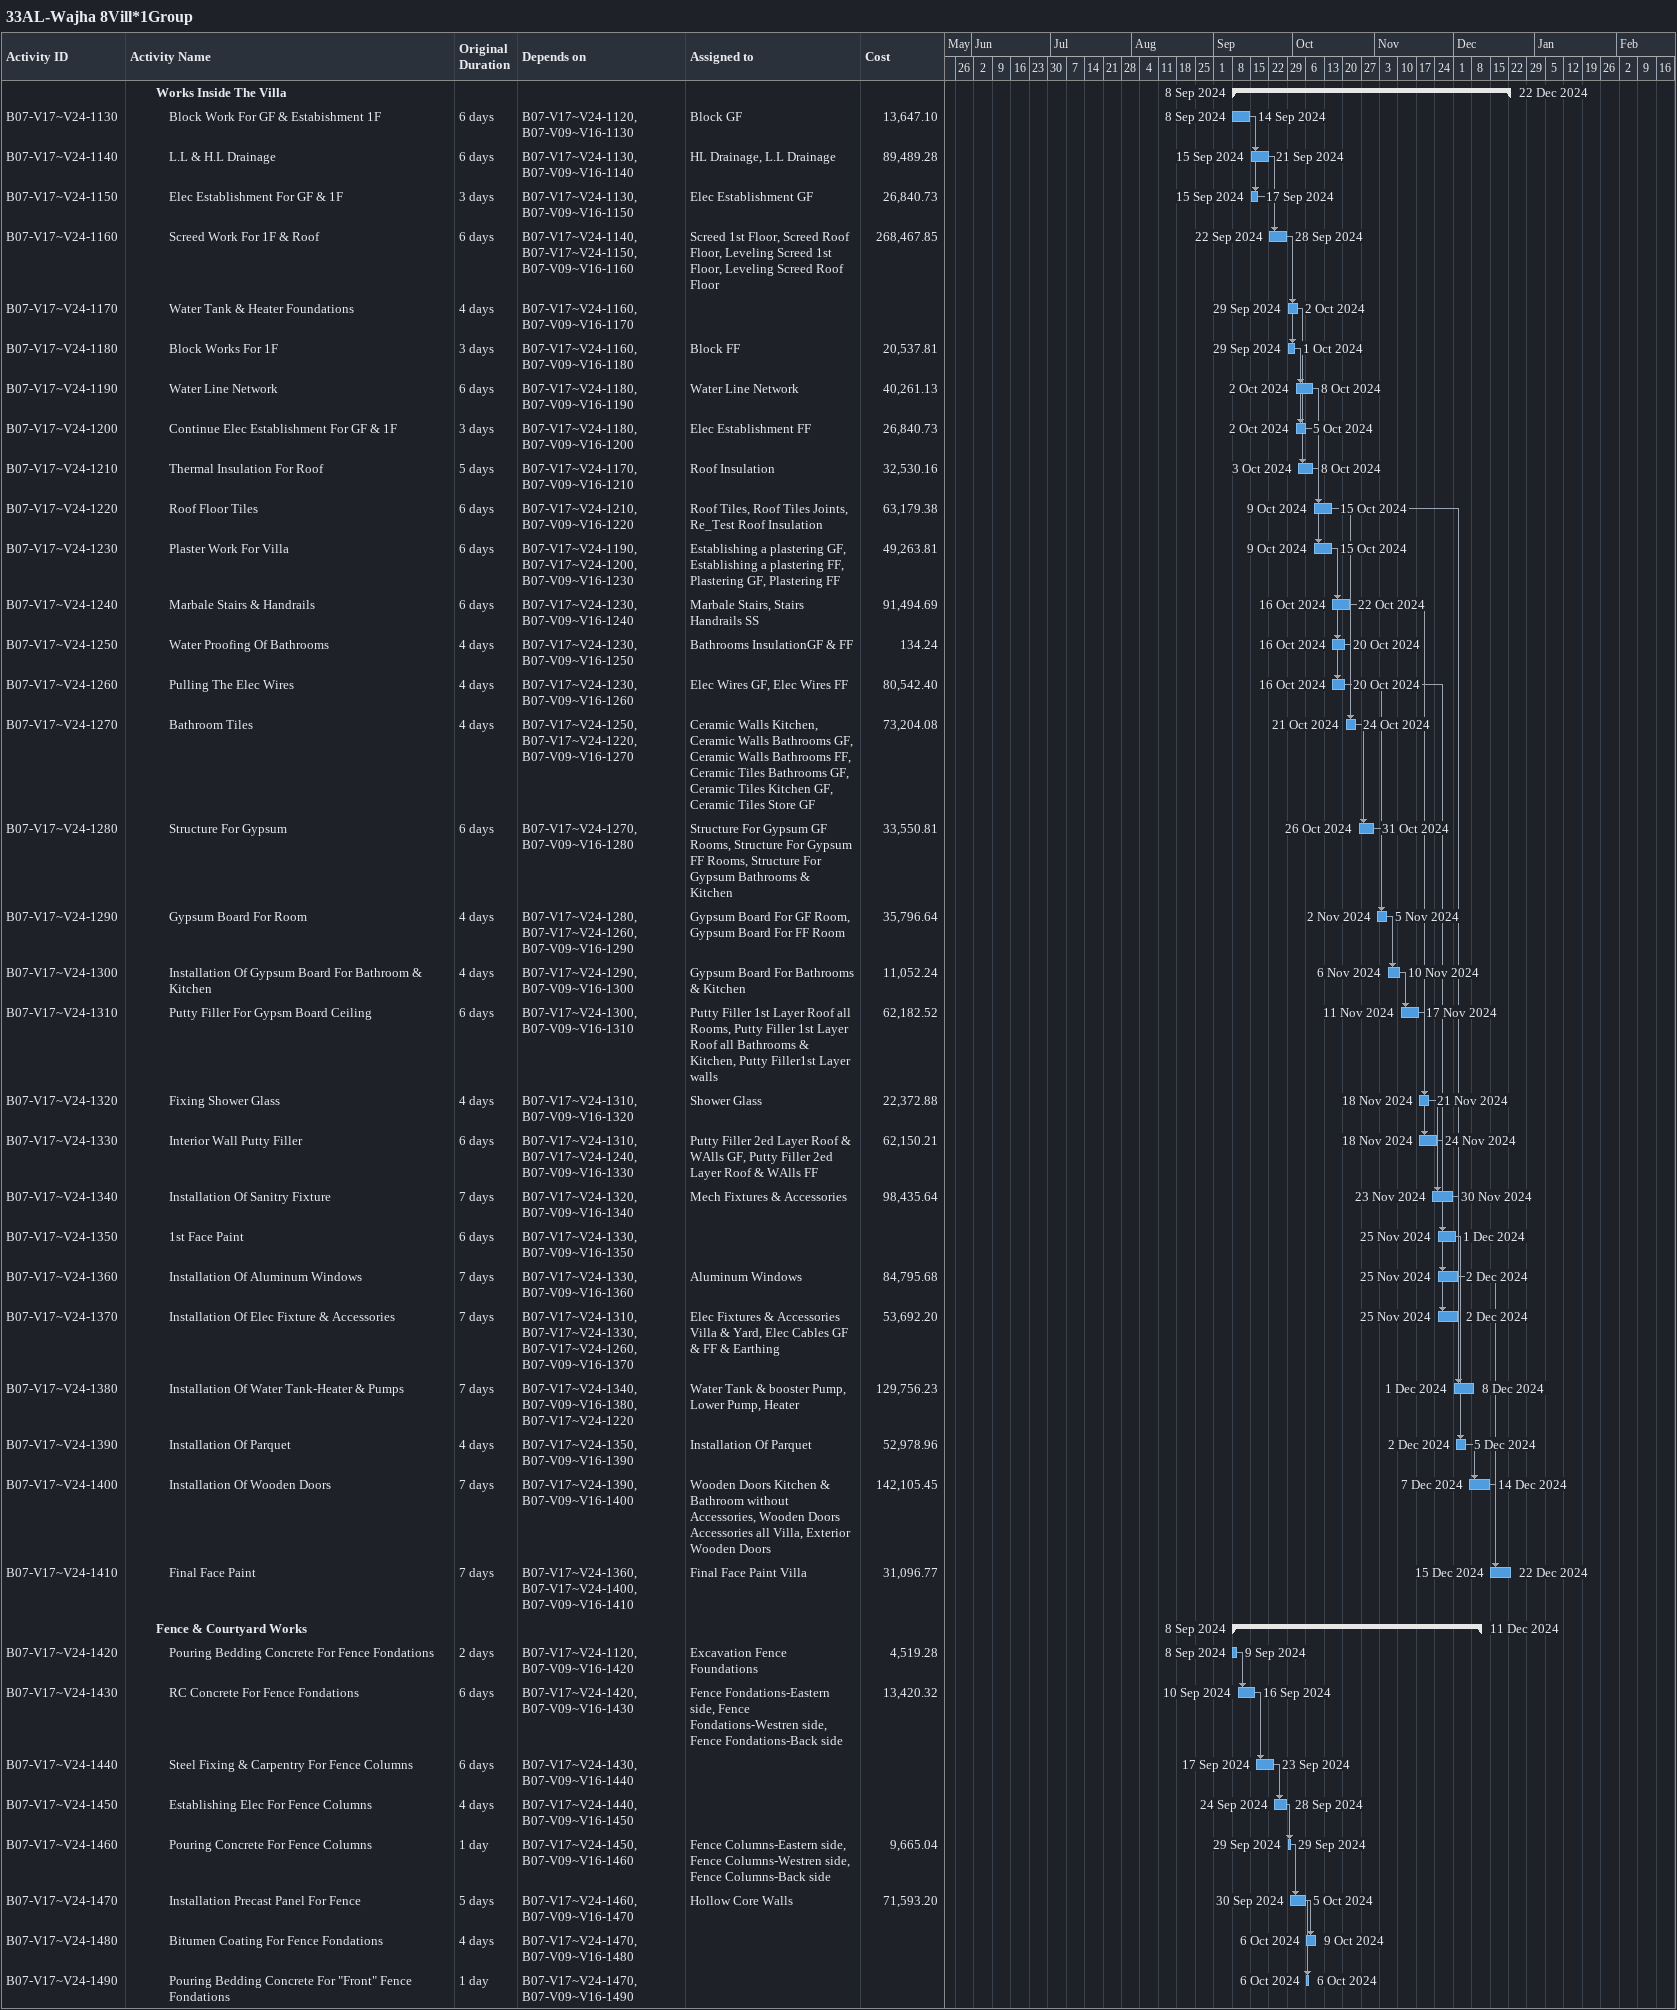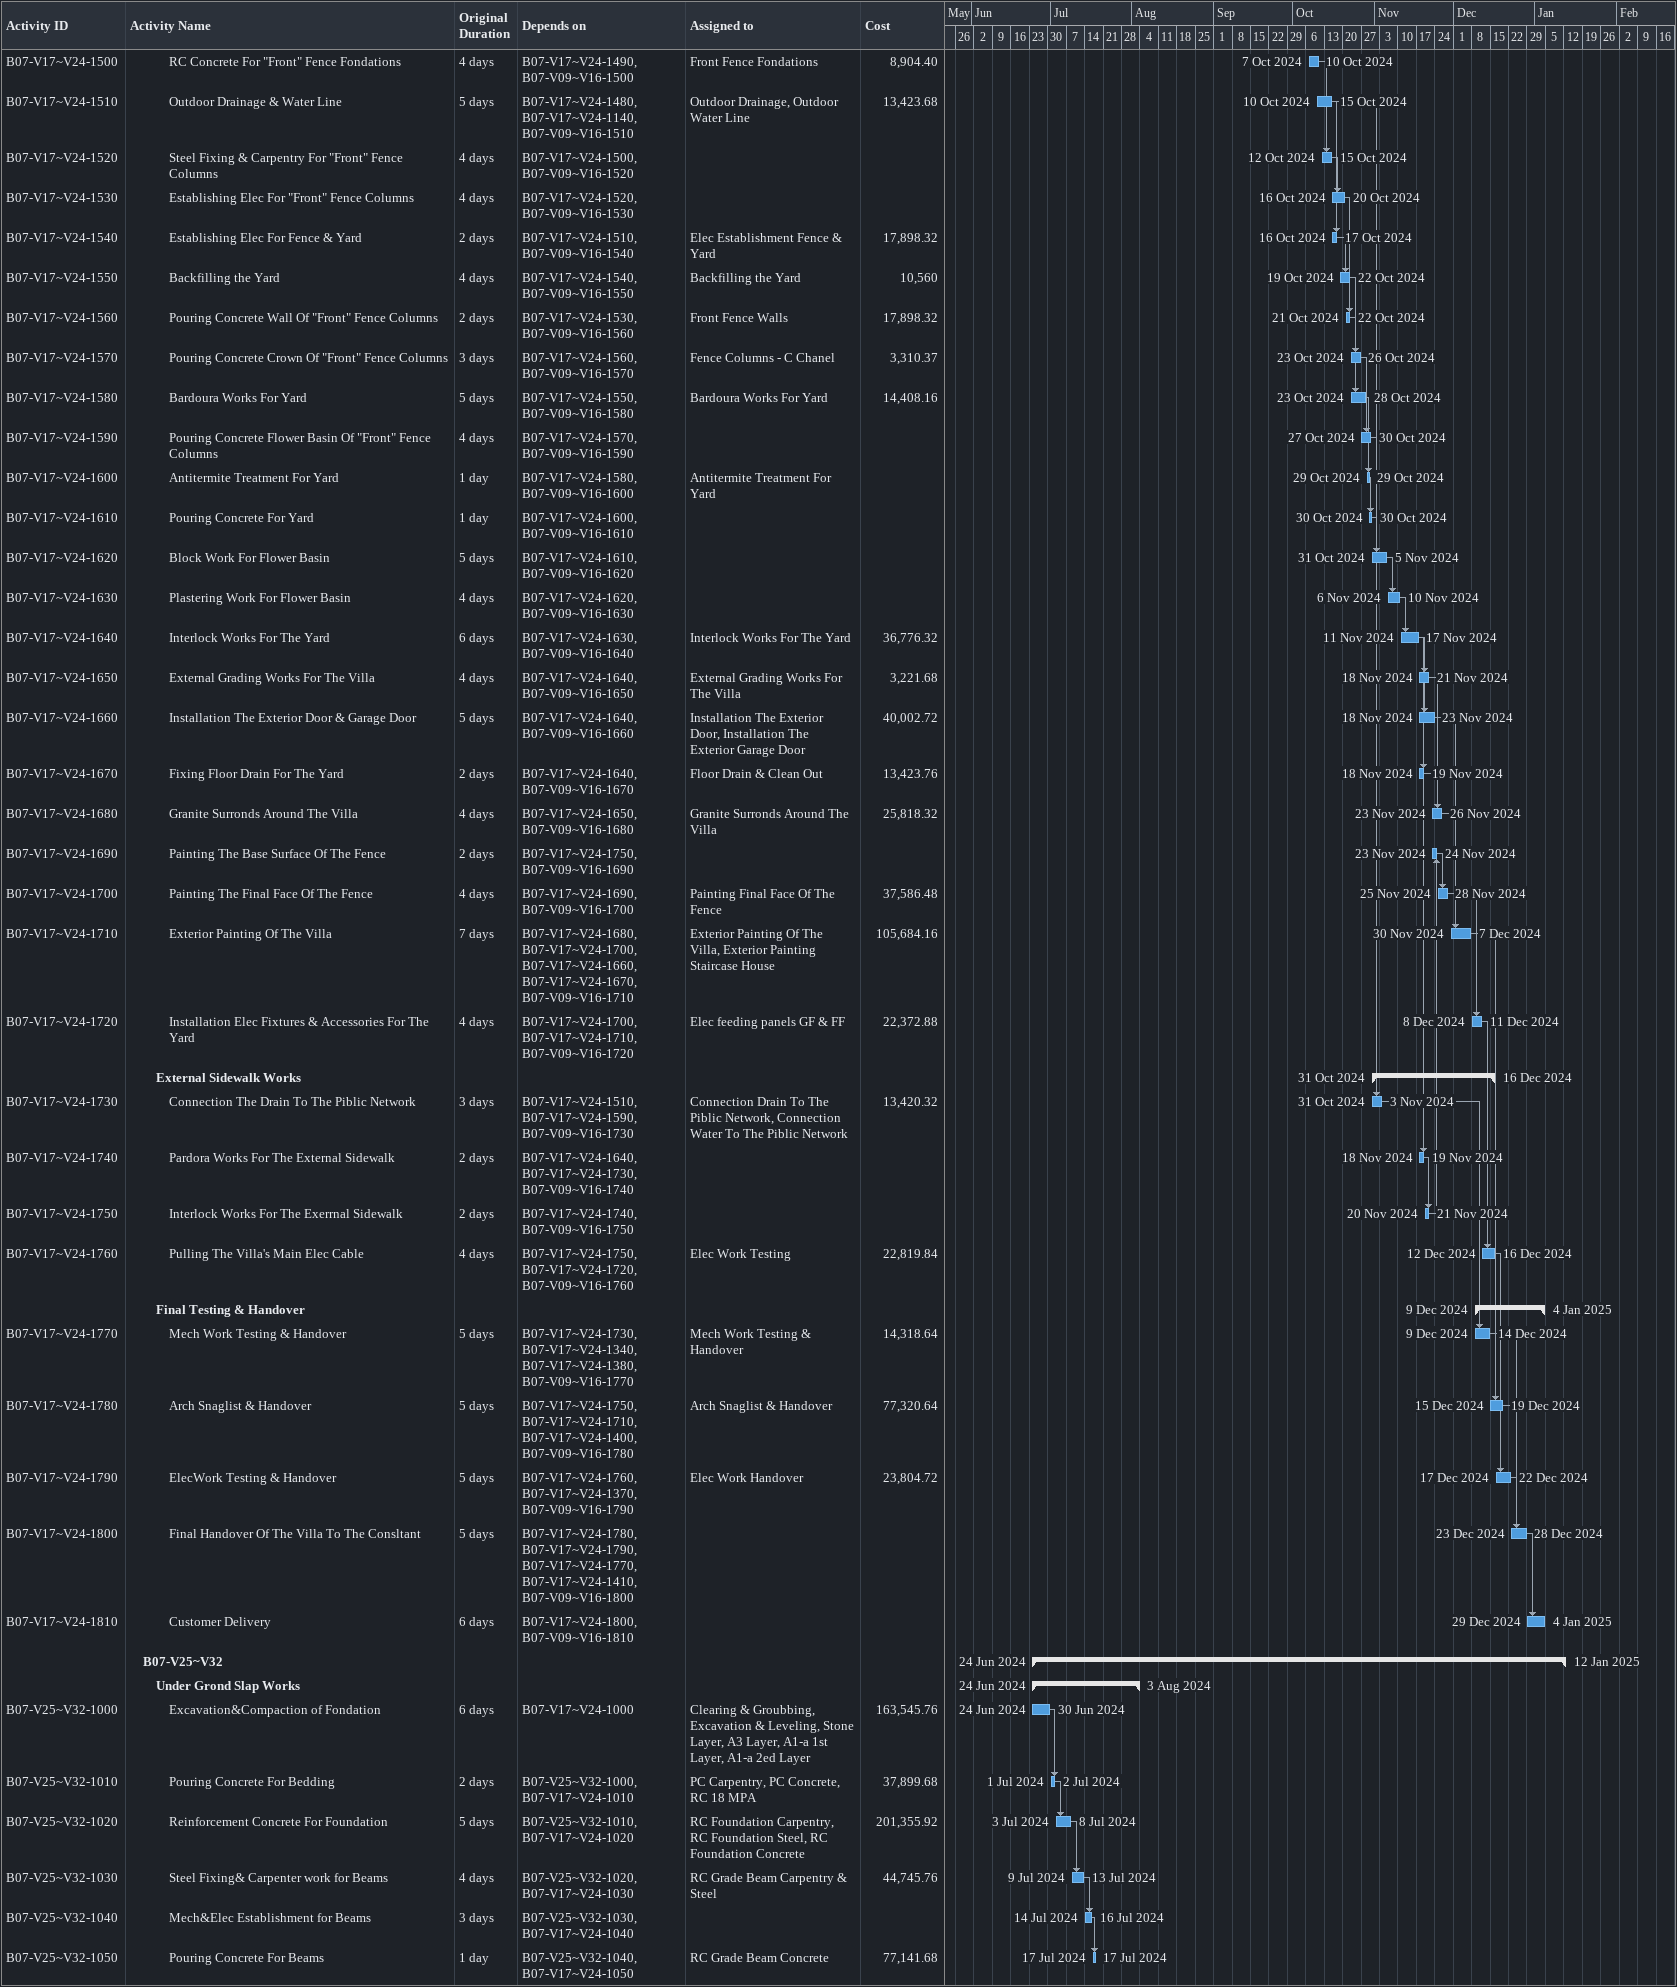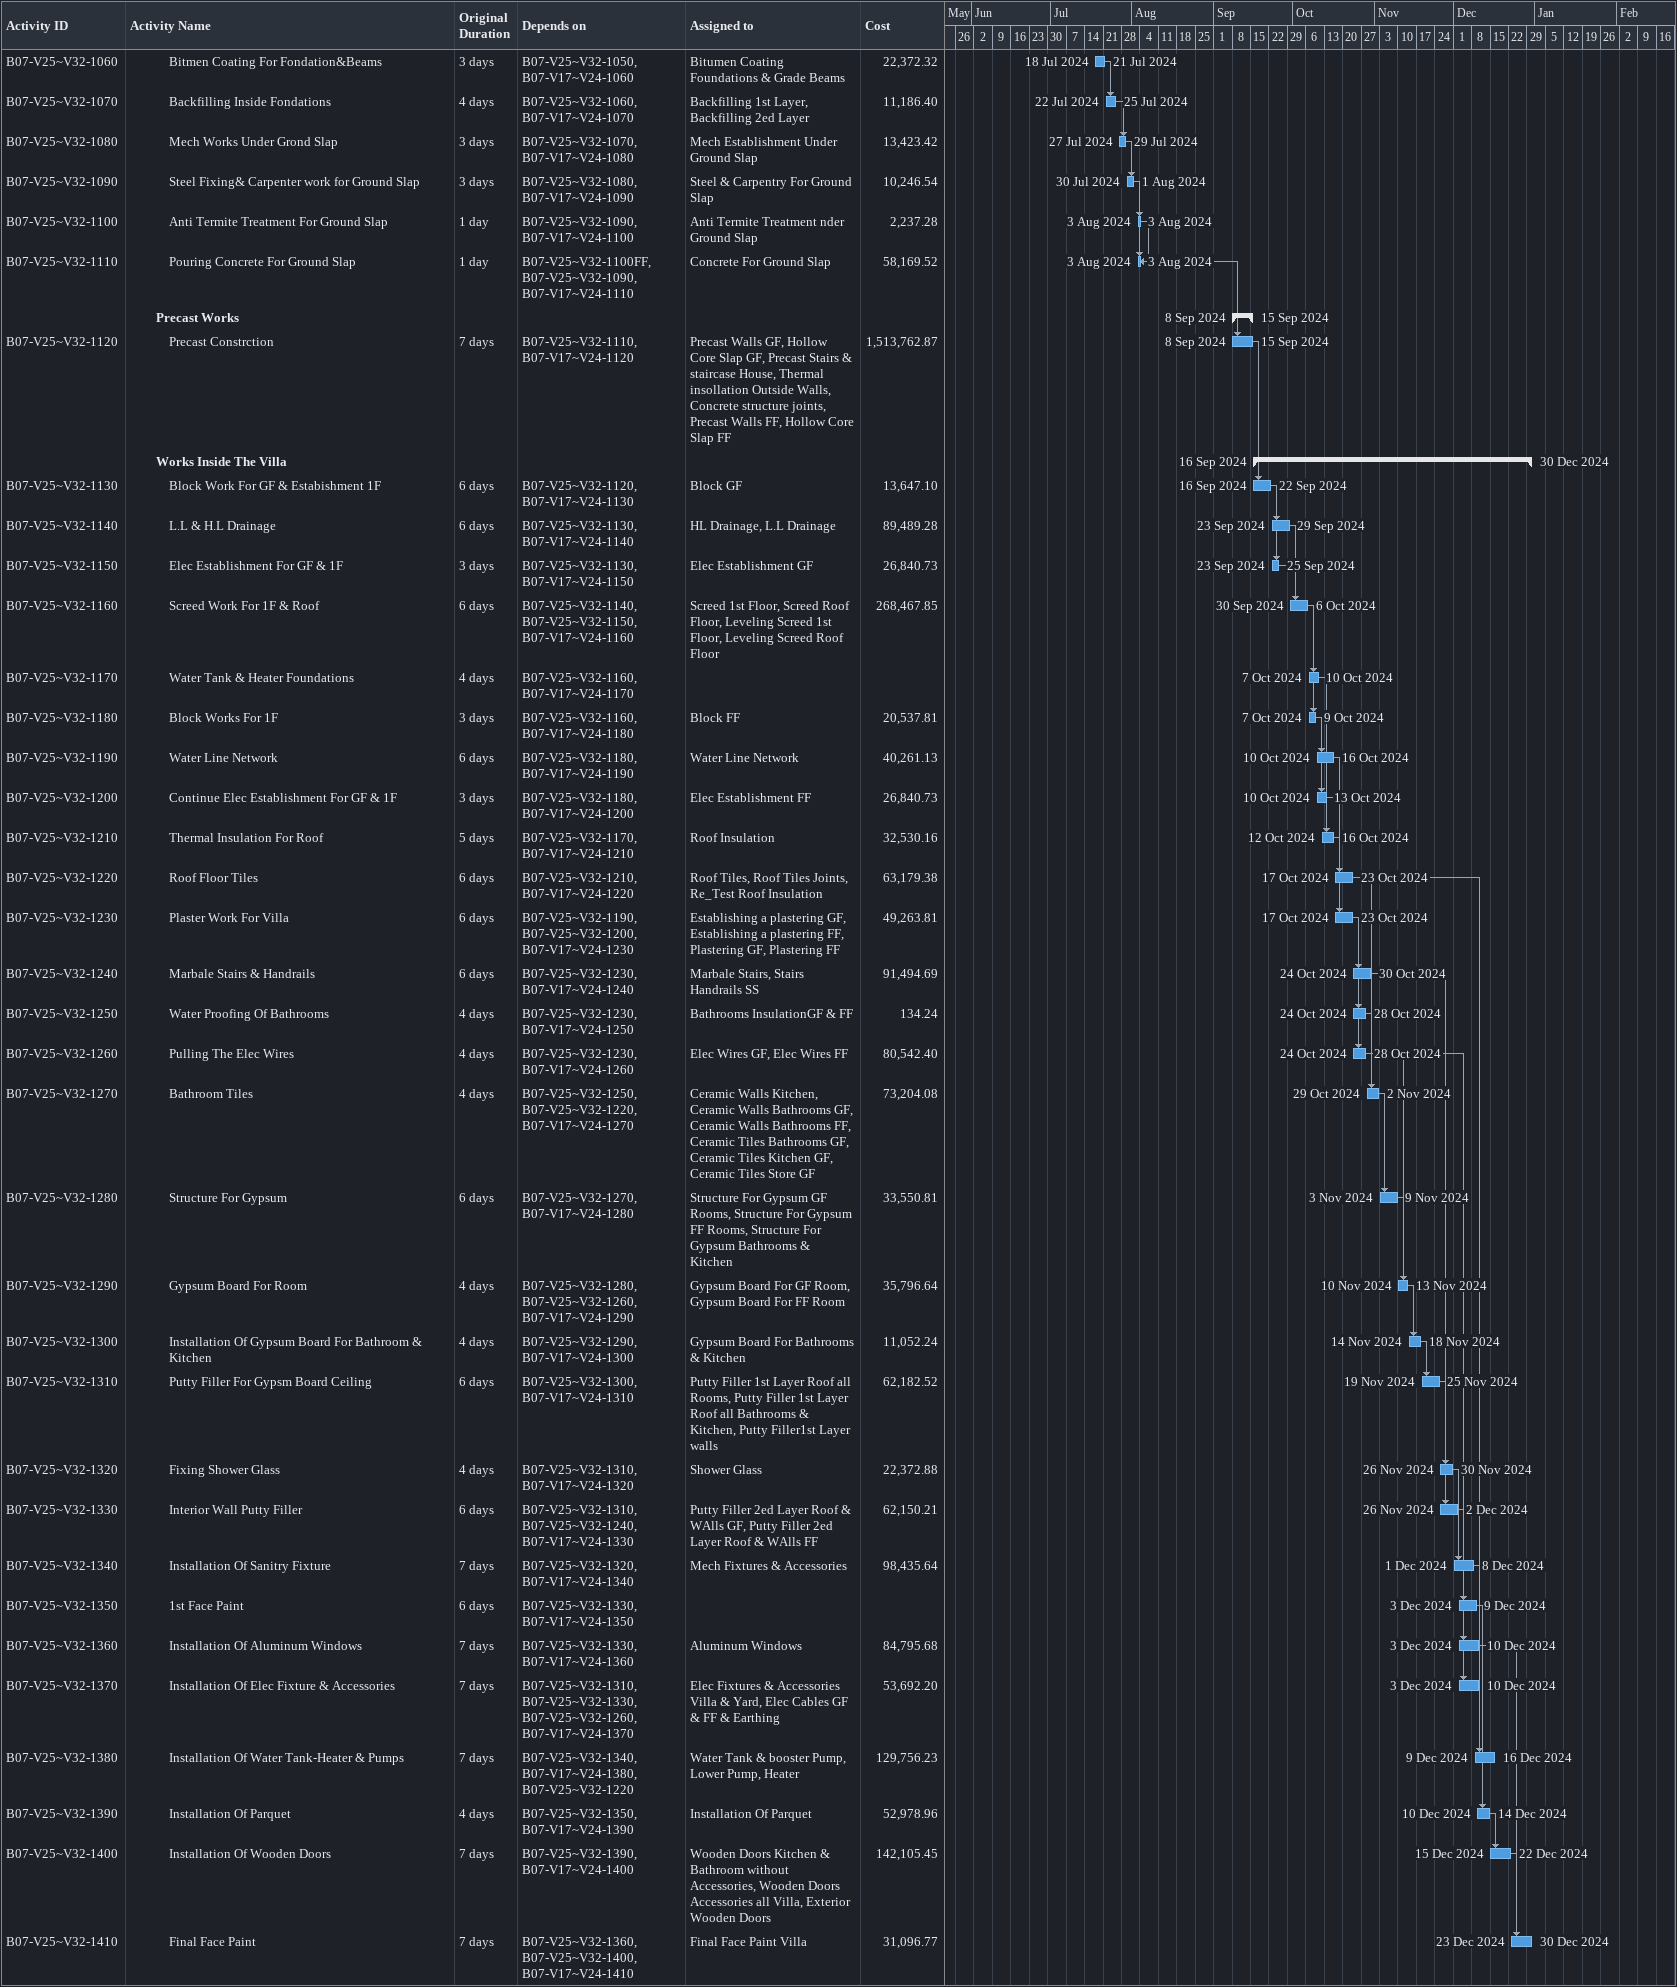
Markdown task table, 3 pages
33AL-Wajha 8Vill*1Group

| ID | Level | Task | Original duration | Start | Finish | Predecessors | Resources | Cost |
|---|---|---|---|---|---|---|---|---|
|  | 3 | **Works Inside The Villa** |  | 2024-09-08 | 2024-12-22 |  |  |  |
| B07-V17~V24-1130 | 4 | Block Work For GF & Estabishment 1F | 6d | 2024-09-08 | 2024-09-14 | B07-V17~V24-1120, B07-V09~V16-1130 | Block GF | 13647.10 |
| B07-V17~V24-1140 | 4 | L.L & H.L Drainage | 6d | 2024-09-15 | 2024-09-21 | B07-V17~V24-1130, B07-V09~V16-1140 | HL Drainage, L.L Drainage | 89489.28 |
| B07-V17~V24-1150 | 4 | Elec Establishment For GF & 1F | 3d | 2024-09-15 | 2024-09-17 | B07-V17~V24-1130, B07-V09~V16-1150 | Elec Establishment GF | 26840.73 |
| B07-V17~V24-1160 | 4 | Screed Work For 1F & Roof | 6d | 2024-09-22 | 2024-09-28 | B07-V17~V24-1140, B07-V17~V24-1150, B07-V09~V16-1160 | Screed 1st Floor, Screed Roof Floor, Leveling Screed 1st Floor, Leveling Screed Roof Floor | 268467.85 |
| B07-V17~V24-1170 | 4 | Water Tank & Heater Foundations | 4d | 2024-09-29 | 2024-10-02 | B07-V17~V24-1160, B07-V09~V16-1170 |  |  |
| B07-V17~V24-1180 | 4 | Block Works For 1F | 3d | 2024-09-29 | 2024-10-01 | B07-V17~V24-1160, B07-V09~V16-1180 | Block FF | 20537.81 |
| B07-V17~V24-1190 | 4 | Water Line Network | 6d | 2024-10-02 | 2024-10-08 | B07-V17~V24-1180, B07-V09~V16-1190 | Water Line Network | 40261.13 |
| B07-V17~V24-1200 | 4 | Continue Elec Establishment For GF & 1F | 3d | 2024-10-02 | 2024-10-05 | B07-V17~V24-1180, B07-V09~V16-1200 | Elec Establishment FF | 26840.73 |
| B07-V17~V24-1210 | 4 | Thermal Insulation For Roof | 5d | 2024-10-03 | 2024-10-08 | B07-V17~V24-1170, B07-V09~V16-1210 | Roof Insulation | 32530.16 |
| B07-V17~V24-1220 | 4 | Roof Floor Tiles | 6d | 2024-10-09 | 2024-10-15 | B07-V17~V24-1210, B07-V09~V16-1220 | Roof Tiles, Roof Tiles Joints, Re_Test Roof Insulation | 63179.38 |
| B07-V17~V24-1230 | 4 | Plaster Work For Villa | 6d | 2024-10-09 | 2024-10-15 | B07-V17~V24-1190, B07-V17~V24-1200, B07-V09~V16-1230 | Establishing a plastering GF, Establishing a plastering FF, Plastering GF, Plastering FF | 49263.81 |
| B07-V17~V24-1240 | 4 | Marbale Stairs & Handrails | 6d | 2024-10-16 | 2024-10-22 | B07-V17~V24-1230, B07-V09~V16-1240 | Marbale Stairs, Stairs Handrails SS | 91494.69 |
| B07-V17~V24-1250 | 4 | Water Proofing Of Bathrooms | 4d | 2024-10-16 | 2024-10-20 | B07-V17~V24-1230, B07-V09~V16-1250 | Bathrooms InsulationGF & FF | 134.24 |
| B07-V17~V24-1260 | 4 | Pulling The Elec Wires | 4d | 2024-10-16 | 2024-10-20 | B07-V17~V24-1230, B07-V09~V16-1260 | Elec Wires GF, Elec Wires FF | 80542.40 |
| B07-V17~V24-1270 | 4 | Bathroom Tiles | 4d | 2024-10-21 | 2024-10-24 | B07-V17~V24-1250, B07-V17~V24-1220, B07-V09~V16-1270 | Ceramic Walls Kitchen, Ceramic Walls Bathrooms GF, Ceramic Walls Bathrooms FF, Ceramic Tiles Bathrooms GF, Ceramic Tiles Kitchen GF, Ceramic Tiles Store GF | 73204.08 |
| B07-V17~V24-1280 | 4 | Structure For Gypsum | 6d | 2024-10-26 | 2024-10-31 | B07-V17~V24-1270, B07-V09~V16-1280 | Structure For Gypsum GF Rooms, Structure For Gypsum FF Rooms, Structure For Gypsum Bathrooms & Kitchen | 33550.81 |
| B07-V17~V24-1290 | 4 | Gypsum Board For Room | 4d | 2024-11-02 | 2024-11-05 | B07-V17~V24-1280, B07-V17~V24-1260, B07-V09~V16-1290 | Gypsum Board For GF Room, Gypsum Board For FF Room | 35796.64 |
| B07-V17~V24-1300 | 4 | Installation Of Gypsum Board For Bathroom & Kitchen | 4d | 2024-11-06 | 2024-11-10 | B07-V17~V24-1290, B07-V09~V16-1300 | Gypsum Board For Bathrooms & Kitchen | 11052.24 |
| B07-V17~V24-1310 | 4 | Putty Filler For Gypsm Board Ceiling | 6d | 2024-11-11 | 2024-11-17 | B07-V17~V24-1300, B07-V09~V16-1310 | Putty Filler 1st Layer Roof all Rooms, Putty Filler 1st Layer Roof all Bathrooms & Kitchen, Putty Filler1st Layer walls | 62182.52 |
| B07-V17~V24-1320 | 4 | Fixing Shower Glass | 4d | 2024-11-18 | 2024-11-21 | B07-V17~V24-1310, B07-V09~V16-1320 | Shower Glass | 22372.88 |
| B07-V17~V24-1330 | 4 | Interior Wall Putty Filler | 6d | 2024-11-18 | 2024-11-24 | B07-V17~V24-1310, B07-V17~V24-1240, B07-V09~V16-1330 | Putty Filler 2ed Layer Roof & WAlls GF, Putty Filler 2ed Layer Roof & WAlls FF | 62150.21 |
| B07-V17~V24-1340 | 4 | Installation Of Sanitry Fixture | 7d | 2024-11-23 | 2024-11-30 | B07-V17~V24-1320, B07-V09~V16-1340 | Mech Fixtures & Accessories | 98435.64 |
| B07-V17~V24-1350 | 4 | 1st Face Paint | 6d | 2024-11-25 | 2024-12-01 | B07-V17~V24-1330, B07-V09~V16-1350 |  |  |
| B07-V17~V24-1360 | 4 | Installation Of Aluminum Windows | 7d | 2024-11-25 | 2024-12-02 | B07-V17~V24-1330, B07-V09~V16-1360 | Aluminum Windows | 84795.68 |
| B07-V17~V24-1370 | 4 | Installation Of Elec Fixture & Accessories | 7d | 2024-11-25 | 2024-12-02 | B07-V17~V24-1310, B07-V17~V24-1330, B07-V17~V24-1260, B07-V09~V16-1370 | Elec Fixtures & Accessories Villa & Yard, Elec Cables GF & FF & Earthing | 53692.20 |
| B07-V17~V24-1380 | 4 | Installation Of Water Tank-Heater & Pumps | 7d | 2024-12-01 | 2024-12-08 | B07-V17~V24-1340, B07-V09~V16-1380, B07-V17~V24-1220 | Water Tank & booster Pump, Lower Pump, Heater | 129756.23 |
| B07-V17~V24-1390 | 4 | Installation Of Parquet | 4d | 2024-12-02 | 2024-12-05 | B07-V17~V24-1350, B07-V09~V16-1390 | Installation Of Parquet | 52978.96 |
| B07-V17~V24-1400 | 4 | Installation Of Wooden Doors | 7d | 2024-12-07 | 2024-12-14 | B07-V17~V24-1390, B07-V09~V16-1400 | Wooden Doors Kitchen & Bathroom without Accessories, Wooden Doors Accessories all Villa, Exterior Wooden Doors | 142105.45 |
| B07-V17~V24-1410 | 4 | Final Face Paint | 7d | 2024-12-15 | 2024-12-22 | B07-V17~V24-1360, B07-V17~V24-1400, B07-V09~V16-1410 | Final Face Paint Villa | 31096.77 |
|  | 3 | **Fence & Courtyard Works** |  | 2024-09-08 | 2024-12-11 |  |  |  |
| B07-V17~V24-1420 | 4 | Pouring Bedding Concrete For Fence Fondations | 2d | 2024-09-08 | 2024-09-09 | B07-V17~V24-1120, B07-V09~V16-1420 | Excavation Fence Foundations | 4519.28 |
| B07-V17~V24-1430 | 4 | RC Concrete For Fence Fondations | 6d | 2024-09-10 | 2024-09-16 | B07-V17~V24-1420, B07-V09~V16-1430 | Fence Fondations-Eastern side, Fence Fondations-Westren side, Fence Fondations-Back side | 13420.32 |
| B07-V17~V24-1440 | 4 | Steel Fixing & Carpentry For Fence Columns | 6d | 2024-09-17 | 2024-09-23 | B07-V17~V24-1430, B07-V09~V16-1440 |  |  |
| B07-V17~V24-1450 | 4 | Establishing Elec For Fence Columns | 4d | 2024-09-24 | 2024-09-28 | B07-V17~V24-1440, B07-V09~V16-1450 |  |  |
| B07-V17~V24-1460 | 4 | Pouring Concrete For Fence Columns | 1d | 2024-09-29 | 2024-09-29 | B07-V17~V24-1450, B07-V09~V16-1460 | Fence Columns-Eastern side, Fence Columns-Westren side, Fence Columns-Back side | 9665.04 |
| B07-V17~V24-1470 | 4 | Installation Precast Panel For Fence | 5d | 2024-09-30 | 2024-10-05 | B07-V17~V24-1460, B07-V09~V16-1470 | Hollow Core Walls | 71593.20 |
| B07-V17~V24-1480 | 4 | Bitumen Coating For Fence Fondations | 4d | 2024-10-06 | 2024-10-09 | B07-V17~V24-1470, B07-V09~V16-1480 |  |  |
| B07-V17~V24-1490 | 4 | Pouring Bedding Concrete For "Front" Fence Fondations | 1d | 2024-10-06 | 2024-10-06 | B07-V17~V24-1470, B07-V09~V16-1490 |  |  |
| B07-V17~V24-1500 | 4 | RC Concrete For "Front" Fence Fondations | 4d | 2024-10-07 | 2024-10-10 | B07-V17~V24-1490, B07-V09~V16-1500 | Front Fence Fondations | 8904.40 |
| B07-V17~V24-1510 | 4 | Outdoor Drainage & Water Line | 5d | 2024-10-10 | 2024-10-15 | B07-V17~V24-1480, B07-V17~V24-1140, B07-V09~V16-1510 | Outdoor Drainage, Outdoor Water Line | 13423.68 |
| B07-V17~V24-1520 | 4 | Steel Fixing & Carpentry For "Front" Fence Columns | 4d | 2024-10-12 | 2024-10-15 | B07-V17~V24-1500, B07-V09~V16-1520 |  |  |
| B07-V17~V24-1530 | 4 | Establishing Elec For "Front" Fence Columns | 4d | 2024-10-16 | 2024-10-20 | B07-V17~V24-1520, B07-V09~V16-1530 |  |  |
| B07-V17~V24-1540 | 4 | Establishing Elec For Fence & Yard | 2d | 2024-10-16 | 2024-10-17 | B07-V17~V24-1510, B07-V09~V16-1540 | Elec Establishment Fence & Yard | 17898.32 |
| B07-V17~V24-1550 | 4 | Backfilling the Yard | 4d | 2024-10-19 | 2024-10-22 | B07-V17~V24-1540, B07-V09~V16-1550 | Backfilling the Yard | 10560 |
| B07-V17~V24-1560 | 4 | Pouring Concrete Wall Of "Front" Fence Columns | 2d | 2024-10-21 | 2024-10-22 | B07-V17~V24-1530, B07-V09~V16-1560 | Front Fence Walls | 17898.32 |
| B07-V17~V24-1570 | 4 | Pouring Concrete Crown Of "Front" Fence Columns | 3d | 2024-10-23 | 2024-10-26 | B07-V17~V24-1560, B07-V09~V16-1570 | Fence Columns - C Chanel | 3310.37 |
| B07-V17~V24-1580 | 4 | Bardoura Works For Yard | 5d | 2024-10-23 | 2024-10-28 | B07-V17~V24-1550, B07-V09~V16-1580 | Bardoura Works For Yard | 14408.16 |
| B07-V17~V24-1590 | 4 | Pouring Concrete Flower Basin Of "Front" Fence Columns | 4d | 2024-10-27 | 2024-10-30 | B07-V17~V24-1570, B07-V09~V16-1590 |  |  |
| B07-V17~V24-1600 | 4 | Antitermite Treatment For Yard | 1d | 2024-10-29 | 2024-10-29 | B07-V17~V24-1580, B07-V09~V16-1600 | Antitermite Treatment For Yard |  |
| B07-V17~V24-1610 | 4 | Pouring Concrete For Yard | 1d | 2024-10-30 | 2024-10-30 | B07-V17~V24-1600, B07-V09~V16-1610 |  |  |
| B07-V17~V24-1620 | 4 | Block Work For Flower Basin | 5d | 2024-10-31 | 2024-11-05 | B07-V17~V24-1610, B07-V09~V16-1620 |  |  |
| B07-V17~V24-1630 | 4 | Plastering Work For Flower Basin | 4d | 2024-11-06 | 2024-11-10 | B07-V17~V24-1620, B07-V09~V16-1630 |  |  |
| B07-V17~V24-1640 | 4 | Interlock Works For The Yard | 6d | 2024-11-11 | 2024-11-17 | B07-V17~V24-1630, B07-V09~V16-1640 | Interlock Works For The Yard | 36776.32 |
| B07-V17~V24-1650 | 4 | External Grading Works For The Villa | 4d | 2024-11-18 | 2024-11-21 | B07-V17~V24-1640, B07-V09~V16-1650 | External Grading Works For The Villa | 3221.68 |
| B07-V17~V24-1660 | 4 | Installation The Exterior Door & Garage Door | 5d | 2024-11-18 | 2024-11-23 | B07-V17~V24-1640, B07-V09~V16-1660 | Installation The Exterior Door, Installation The Exterior Garage Door | 40002.72 |
| B07-V17~V24-1670 | 4 | Fixing Floor Drain For The Yard | 2d | 2024-11-18 | 2024-11-19 | B07-V17~V24-1640, B07-V09~V16-1670 | Floor Drain & Clean Out | 13423.76 |
| B07-V17~V24-1680 | 4 | Granite Surronds Around The Villa | 4d | 2024-11-23 | 2024-11-26 | B07-V17~V24-1650, B07-V09~V16-1680 | Granite Surronds Around The Villa | 25818.32 |
| B07-V17~V24-1690 | 4 | Painting The Base Surface Of The Fence | 2d | 2024-11-23 | 2024-11-24 | B07-V17~V24-1750, B07-V09~V16-1690 |  |  |
| B07-V17~V24-1700 | 4 | Painting The Final Face Of The Fence | 4d | 2024-11-25 | 2024-11-28 | B07-V17~V24-1690, B07-V09~V16-1700 | Painting Final Face Of The Fence | 37586.48 |
| B07-V17~V24-1710 | 4 | Exterior Painting Of The Villa | 7d | 2024-11-30 | 2024-12-07 | B07-V17~V24-1680, B07-V17~V24-1700, B07-V17~V24-1660, B07-V17~V24-1670, B07-V09~V16-1710 | Exterior Painting Of The Villa, Exterior Painting Staircase House | 105684.16 |
| B07-V17~V24-1720 | 4 | Installation Elec Fixtures & Accessories For The Yard | 4d | 2024-12-08 | 2024-12-11 | B07-V17~V24-1700, B07-V17~V24-1710, B07-V09~V16-1720 | Elec feeding panels GF & FF | 22372.88 |
|  | 3 | **External Sidewalk Works** |  | 2024-10-31 | 2024-12-16 |  |  |  |
| B07-V17~V24-1730 | 4 | Connection The Drain To The Piblic Network | 3d | 2024-10-31 | 2024-11-03 | B07-V17~V24-1510, B07-V17~V24-1590, B07-V09~V16-1730 | Connection Drain To The Piblic Network, Connection Water To The Piblic Network | 13420.32 |
| B07-V17~V24-1740 | 4 | Pardora Works For The External Sidewalk | 2d | 2024-11-18 | 2024-11-19 | B07-V17~V24-1640, B07-V17~V24-1730, B07-V09~V16-1740 |  |  |
| B07-V17~V24-1750 | 4 | Interlock Works For The Exerrnal Sidewalk | 2d | 2024-11-20 | 2024-11-21 | B07-V17~V24-1740, B07-V09~V16-1750 |  |  |
| B07-V17~V24-1760 | 4 | Pulling The Villa's Main Elec Cable | 4d | 2024-12-12 | 2024-12-16 | B07-V17~V24-1750, B07-V17~V24-1720, B07-V09~V16-1760 | Elec Work Testing | 22819.84 |
|  | 3 | **Final Testing & Handover** |  | 2024-12-09 | 2025-01-04 |  |  |  |
| B07-V17~V24-1770 | 4 | Mech Work Testing & Handover | 5d | 2024-12-09 | 2024-12-14 | B07-V17~V24-1730, B07-V17~V24-1340, B07-V17~V24-1380, B07-V09~V16-1770 | Mech Work Testing & Handover | 14318.64 |
| B07-V17~V24-1780 | 4 | Arch Snaglist & Handover | 5d | 2024-12-15 | 2024-12-19 | B07-V17~V24-1750, B07-V17~V24-1710, B07-V17~V24-1400, B07-V09~V16-1780 | Arch Snaglist & Handover | 77320.64 |
| B07-V17~V24-1790 | 4 | ElecWork Testing & Handover | 5d | 2024-12-17 | 2024-12-22 | B07-V17~V24-1760, B07-V17~V24-1370, B07-V09~V16-1790 | Elec Work Handover | 23804.72 |
| B07-V17~V24-1800 | 4 | Final Handover Of The Villa To The Consltant | 5d | 2024-12-23 | 2024-12-28 | B07-V17~V24-1780, B07-V17~V24-1790, B07-V17~V24-1770, B07-V17~V24-1410, B07-V09~V16-1800 |  |  |
| B07-V17~V24-1810 | 4 | Customer Delivery | 6d | 2024-12-29 | 2025-01-04 | B07-V17~V24-1800, B07-V09~V16-1810 |  |  |
|  | 2 | **B07-V25~V32** |  | 2024-06-24 | 2025-01-12 |  |  |  |
|  | 3 | **Under Grond Slap Works** |  | 2024-06-24 | 2024-08-03 |  |  |  |
| B07-V25~V32-1000 | 4 | Excavation&Compaction of Fondation | 6d | 2024-06-24 | 2024-06-30 | B07-V17~V24-1000 | Clearing & Groubbing, Excavation & Leveling, Stone Layer, A3 Layer, A1-a 1st Layer, A1-a 2ed Layer | 163545.76 |
| B07-V25~V32-1010 | 4 | Pouring Concrete For Bedding | 2d | 2024-07-01 | 2024-07-02 | B07-V25~V32-1000, B07-V17~V24-1010 | PC Carpentry, PC Concrete, RC 18 MPA | 37899.68 |
| B07-V25~V32-1020 | 4 | Reinforcement Concrete For Foundation | 5d | 2024-07-03 | 2024-07-08 | B07-V25~V32-1010, B07-V17~V24-1020 | RC Foundation Carpentry, RC Foundation Steel, RC Foundation Concrete | 201355.92 |
| B07-V25~V32-1030 | 4 | Steel Fixing& Carpenter work for Beams | 4d | 2024-07-09 | 2024-07-13 | B07-V25~V32-1020, B07-V17~V24-1030 | RC Grade Beam Carpentry & Steel | 44745.76 |
| B07-V25~V32-1040 | 4 | Mech&Elec Establishment for Beams | 3d | 2024-07-14 | 2024-07-16 | B07-V25~V32-1030, B07-V17~V24-1040 |  |  |
| B07-V25~V32-1050 | 4 | Pouring Concrete For Beams | 1d | 2024-07-17 | 2024-07-17 | B07-V25~V32-1040, B07-V17~V24-1050 | RC Grade Beam Concrete | 77141.68 |
| B07-V25~V32-1060 | 4 | Bitmen Coating For Fondation&Beams | 3d | 2024-07-18 | 2024-07-21 | B07-V25~V32-1050, B07-V17~V24-1060 | Bitumen Coating Foundations & Grade Beams | 22372.32 |
| B07-V25~V32-1070 | 4 | Backfilling Inside Fondations | 4d | 2024-07-22 | 2024-07-25 | B07-V25~V32-1060, B07-V17~V24-1070 | Backfilling 1st Layer, Backfilling 2ed Layer | 11186.40 |
| B07-V25~V32-1080 | 4 | Mech Works Under Grond Slap | 3d | 2024-07-27 | 2024-07-29 | B07-V25~V32-1070, B07-V17~V24-1080 | Mech Establishment Under Ground Slap | 13423.42 |
| B07-V25~V32-1090 | 4 | Steel Fixing& Carpenter work for Ground Slap | 3d | 2024-07-30 | 2024-08-01 | B07-V25~V32-1080, B07-V17~V24-1090 | Steel & Carpentry For Ground Slap | 10246.54 |
| B07-V25~V32-1100 | 4 | Anti Termite Treatment For Ground Slap | 1d | 2024-08-03 | 2024-08-03 | B07-V25~V32-1090, B07-V17~V24-1100 | Anti Termite Treatment nder Ground Slap | 2237.28 |
| B07-V25~V32-1110 | 4 | Pouring Concrete For Ground Slap | 1d | 2024-08-03 | 2024-08-03 | B07-V25~V32-1100FF, B07-V25~V32-1090, B07-V17~V24-1110 | Concrete For Ground Slap | 58169.52 |
|  | 3 | **Precast Works** |  | 2024-09-08 | 2024-09-15 |  |  |  |
| B07-V25~V32-1120 | 4 | Precast Constrction | 7d | 2024-09-08 | 2024-09-15 | B07-V25~V32-1110, B07-V17~V24-1120 | Precast Walls GF, Hollow Core Slap GF, Precast Stairs & staircase House, Thermal insollation Outside Walls, Concrete structure joints, Precast Walls FF, Hollow Core Slap FF | 1513762.87 |
|  | 3 | **Works Inside The Villa** |  | 2024-09-16 | 2024-12-30 |  |  |  |
| B07-V25~V32-1130 | 4 | Block Work For GF & Estabishment 1F | 6d | 2024-09-16 | 2024-09-22 | B07-V25~V32-1120, B07-V17~V24-1130 | Block GF | 13647.10 |
| B07-V25~V32-1140 | 4 | L.L & H.L Drainage | 6d | 2024-09-23 | 2024-09-29 | B07-V25~V32-1130, B07-V17~V24-1140 | HL Drainage, L.L Drainage | 89489.28 |
| B07-V25~V32-1150 | 4 | Elec Establishment For GF & 1F | 3d | 2024-09-23 | 2024-09-25 | B07-V25~V32-1130, B07-V17~V24-1150 | Elec Establishment GF | 26840.73 |
| B07-V25~V32-1160 | 4 | Screed Work For 1F & Roof | 6d | 2024-09-30 | 2024-10-06 | B07-V25~V32-1140, B07-V25~V32-1150, B07-V17~V24-1160 | Screed 1st Floor, Screed Roof Floor, Leveling Screed 1st Floor, Leveling Screed Roof Floor | 268467.85 |
| B07-V25~V32-1170 | 4 | Water Tank & Heater Foundations | 4d | 2024-10-07 | 2024-10-10 | B07-V25~V32-1160, B07-V17~V24-1170 |  |  |
| B07-V25~V32-1180 | 4 | Block Works For 1F | 3d | 2024-10-07 | 2024-10-09 | B07-V25~V32-1160, B07-V17~V24-1180 | Block FF | 20537.81 |
| B07-V25~V32-1190 | 4 | Water Line Network | 6d | 2024-10-10 | 2024-10-16 | B07-V25~V32-1180, B07-V17~V24-1190 | Water Line Network | 40261.13 |
| B07-V25~V32-1200 | 4 | Continue Elec Establishment For GF & 1F | 3d | 2024-10-10 | 2024-10-13 | B07-V25~V32-1180, B07-V17~V24-1200 | Elec Establishment FF | 26840.73 |
| B07-V25~V32-1210 | 4 | Thermal Insulation For Roof | 5d | 2024-10-12 | 2024-10-16 | B07-V25~V32-1170, B07-V17~V24-1210 | Roof Insulation | 32530.16 |
| B07-V25~V32-1220 | 4 | Roof Floor Tiles | 6d | 2024-10-17 | 2024-10-23 | B07-V25~V32-1210, B07-V17~V24-1220 | Roof Tiles, Roof Tiles Joints, Re_Test Roof Insulation | 63179.38 |
| B07-V25~V32-1230 | 4 | Plaster Work For Villa | 6d | 2024-10-17 | 2024-10-23 | B07-V25~V32-1190, B07-V25~V32-1200, B07-V17~V24-1230 | Establishing a plastering GF, Establishing a plastering FF, Plastering GF, Plastering FF | 49263.81 |
| B07-V25~V32-1240 | 4 | Marbale Stairs & Handrails | 6d | 2024-10-24 | 2024-10-30 | B07-V25~V32-1230, B07-V17~V24-1240 | Marbale Stairs, Stairs Handrails SS | 91494.69 |
| B07-V25~V32-1250 | 4 | Water Proofing Of Bathrooms | 4d | 2024-10-24 | 2024-10-28 | B07-V25~V32-1230, B07-V17~V24-1250 | Bathrooms InsulationGF & FF | 134.24 |
| B07-V25~V32-1260 | 4 | Pulling The Elec Wires | 4d | 2024-10-24 | 2024-10-28 | B07-V25~V32-1230, B07-V17~V24-1260 | Elec Wires GF, Elec Wires FF | 80542.40 |
| B07-V25~V32-1270 | 4 | Bathroom Tiles | 4d | 2024-10-29 | 2024-11-02 | B07-V25~V32-1250, B07-V25~V32-1220, B07-V17~V24-1270 | Ceramic Walls Kitchen, Ceramic Walls Bathrooms GF, Ceramic Walls Bathrooms FF, Ceramic Tiles Bathrooms GF, Ceramic Tiles Kitchen GF, Ceramic Tiles Store GF | 73204.08 |
| B07-V25~V32-1280 | 4 | Structure For Gypsum | 6d | 2024-11-03 | 2024-11-09 | B07-V25~V32-1270, B07-V17~V24-1280 | Structure For Gypsum GF Rooms, Structure For Gypsum FF Rooms, Structure For Gypsum Bathrooms & Kitchen | 33550.81 |
| B07-V25~V32-1290 | 4 | Gypsum Board For Room | 4d | 2024-11-10 | 2024-11-13 | B07-V25~V32-1280, B07-V25~V32-1260, B07-V17~V24-1290 | Gypsum Board For GF Room, Gypsum Board For FF Room | 35796.64 |
| B07-V25~V32-1300 | 4 | Installation Of Gypsum Board For Bathroom & Kitchen | 4d | 2024-11-14 | 2024-11-18 | B07-V25~V32-1290, B07-V17~V24-1300 | Gypsum Board For Bathrooms & Kitchen | 11052.24 |
| B07-V25~V32-1310 | 4 | Putty Filler For Gypsm Board Ceiling | 6d | 2024-11-19 | 2024-11-25 | B07-V25~V32-1300, B07-V17~V24-1310 | Putty Filler 1st Layer Roof all Rooms, Putty Filler 1st Layer Roof all Bathrooms & Kitchen, Putty Filler1st Layer walls | 62182.52 |
| B07-V25~V32-1320 | 4 | Fixing Shower Glass | 4d | 2024-11-26 | 2024-11-30 | B07-V25~V32-1310, B07-V17~V24-1320 | Shower Glass | 22372.88 |
| B07-V25~V32-1330 | 4 | Interior Wall Putty Filler | 6d | 2024-11-26 | 2024-12-02 | B07-V25~V32-1310, B07-V25~V32-1240, B07-V17~V24-1330 | Putty Filler 2ed Layer Roof & WAlls GF, Putty Filler 2ed Layer Roof & WAlls FF | 62150.21 |
| B07-V25~V32-1340 | 4 | Installation Of Sanitry Fixture | 7d | 2024-12-01 | 2024-12-08 | B07-V25~V32-1320, B07-V17~V24-1340 | Mech Fixtures & Accessories | 98435.64 |
| B07-V25~V32-1350 | 4 | 1st Face Paint | 6d | 2024-12-03 | 2024-12-09 | B07-V25~V32-1330, B07-V17~V24-1350 |  |  |
| B07-V25~V32-1360 | 4 | Installation Of Aluminum Windows | 7d | 2024-12-03 | 2024-12-10 | B07-V25~V32-1330, B07-V17~V24-1360 | Aluminum Windows | 84795.68 |
| B07-V25~V32-1370 | 4 | Installation Of Elec Fixture & Accessories | 7d | 2024-12-03 | 2024-12-10 | B07-V25~V32-1310, B07-V25~V32-1330, B07-V25~V32-1260, B07-V17~V24-1370 | Elec Fixtures & Accessories Villa & Yard, Elec Cables GF & FF & Earthing | 53692.20 |
| B07-V25~V32-1380 | 4 | Installation Of Water Tank-Heater & Pumps | 7d | 2024-12-09 | 2024-12-16 | B07-V25~V32-1340, B07-V17~V24-1380, B07-V25~V32-1220 | Water Tank & booster Pump, Lower Pump, Heater | 129756.23 |
| B07-V25~V32-1390 | 4 | Installation Of Parquet | 4d | 2024-12-10 | 2024-12-14 | B07-V25~V32-1350, B07-V17~V24-1390 | Installation Of Parquet | 52978.96 |
| B07-V25~V32-1400 | 4 | Installation Of Wooden Doors | 7d | 2024-12-15 | 2024-12-22 | B07-V25~V32-1390, B07-V17~V24-1400 | Wooden Doors Kitchen & Bathroom without Accessories, Wooden Doors Accessories all Villa, Exterior Wooden Doors | 142105.45 |
| B07-V25~V32-1410 | 4 | Final Face Paint | 7d | 2024-12-23 | 2024-12-30 | B07-V25~V32-1360, B07-V25~V32-1400, B07-V17~V24-1410 | Final Face Paint Villa | 31096.77 |
